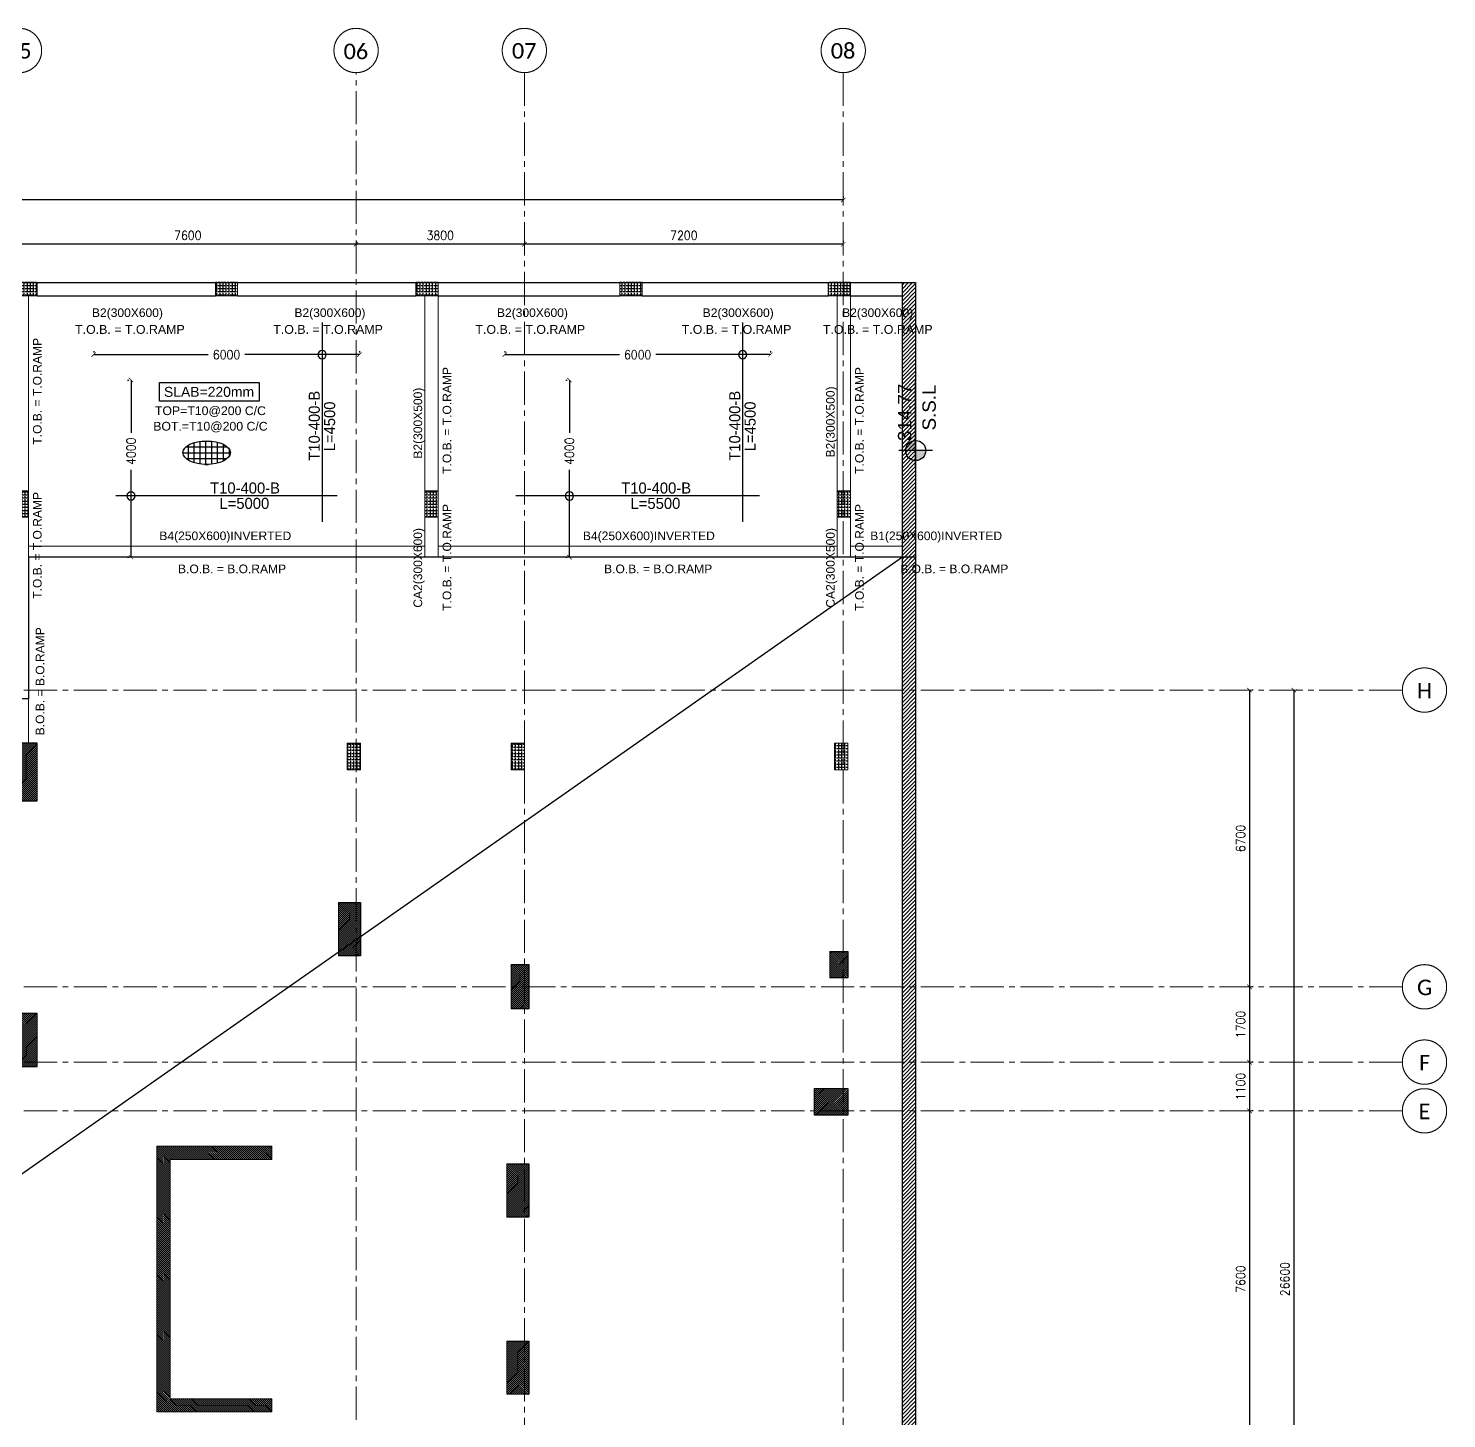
# Model space of a CAD drawing. Header units: millimetres. Extents: x -967280 to 3852, y 2833 to 1955156.
# Drawn here: x -313029 to -281004, y 597387 to 628777 of the extents above; entities that cross this region are included whole.
import ezdxf
from ezdxf.enums import TextEntityAlignment as Align

# ---------------------------------------------------------------- set-up
doc = ezdxf.new("R2010")
doc.units = ezdxf.units.MM
doc.header["$LTSCALE"] = 1000
doc.header["$PDMODE"] = 35
doc.header["$PDSIZE"] = 25
for name, pattern in [('$0$DASHED2', [0.375, 0.25, -0.125]), ('Columns_Structural070816$0$CENTER2', [1.125, 0.75, -0.125, 0.125, -0.125]), ('HRZN_Line-Ptrn-Sold', [9144001.0, 9144000.0, -1]), ('XREF-ST-FRAMING 1ST FLOOR$0$CENTER', [50.8, 31.75, -6.35, 6.35, -6.35]), ('XREF-ST-FRAMING 1ST FLOOR$0$HIDDEN2', [0.1875, 0.125, -0.0625])]:
    doc.linetypes.add(name, pattern=pattern)
for name, color, linetype in [('_N-DIM 3', 7, 'Continuous'), ('B05-FIRST FLOOR PLAN$0$STR_ROOF RFT$0$S-SYMB', 30, 'Continuous'), ('R.C. footing', 4, 'Continuous'), ('S - BATH Hach', 1, 'Continuous'), ('S - col hach', 1, 'Continuous'), ('S - dot', 1, 'Continuous'), ('S -Beams', 2, 'Continuous'), ('ST-LEVEL', 3, 'Continuous'), ('XREF-ST-FRAMING 1ST FLOOR$0$ST-BEAM', 4, 'XREF-ST-FRAMING 1ST FLOOR$0$HIDDEN2'), ('XREF-ST-FRAMING 1ST FLOOR$0$ST-BEAM MARK', 3, 'Continuous'), ('XREF-ST-FRAMING 1ST FLOOR$0$ST-SLAB TH. TXT', 3, 'Continuous')]:
    doc.layers.add(name, color=color, linetype=linetype)
for name, color, linetype, lineweight in [('A-AX-ATT-100', 7, 'HRZN_Line-Ptrn-Sold', 18), ('BEAMS', 3, 'HRZN_Line-Ptrn-Sold', 18), ('S - column', 6, 'Continuous', 60), ('S-TEXT-1', 3, 'Continuous', 20), ('S-TEXT-3', 8, 'Continuous', 13), ('ST-000-AXIS', 9, 'Columns_Structural070816$0$CENTER2', 9), ('ST-203-SLAB-TXT', 7, 'Continuous', 30), ('ST-RFT-BOT', 2, '$0$DASHED2', 30)]:
    doc.layers.add(name, color=color, linetype=linetype, lineweight=lineweight)
doc.styles.add('Arial_3', font='arial.ttf', dxfattribs={"height": 7999.15942})
doc.styles.add('B05-FIRST FLOOR PLAN$0$T25-100', font='STENCIL.shx', dxfattribs={"height": 250})
doc.styles.add('Calibri_2', font='calibri.ttf', dxfattribs={"height": 300})
doc.styles.add('ISO', font='isocp2.shx', dxfattribs={"width": 0.8})
doc.styles.add('STRECTURAL', font='arial.ttf')
doc.styles.add('TUNELNO', font='romans.shx', dxfattribs={"width": 0.9})
doc.styles.add('XREF-ST-FRAMING 1ST FLOOR$0$ROMANS-TITLE', font='ROMANS.shx', dxfattribs={"width": 0.8})
doc.styles.add('XREF-ST-FRAMING 1ST FLOOR$0$STRECTURAL', font='arial.ttf')
doc.dimstyles.new('Copy(2) of DSEC', dxfattribs={"dimtxt": 200, "dimasz": 100, "dimexe": 50, "dimexo": 80, "dimgap": 100, "dimtad": 1, "dimdec": 0, "dimrnd": 5, "dimzin": 0, "dimdsep": 46, "dimtxsty": 'TUNELNO', "dimblk": 'ARCHTICK', "dimcen": 0.09, "dimclrd": 1, "dimclre": 1, "dimclrt": 3, "dimadec": 0, "dimazin": 0, "dimtfac": 0.78125, "dimtdec": 0, "dimtix": 1, "dimtmove": 2, "dimatfit": 3, "dimldrblk": 'ARCHTICK', "dimfxl": 1, "dimtolj": 1, "dimtzin": 0, "dimarcsym": 0})
pattern_1 = [(90, (-416898.87, -510539.72), (-69.85, 4e-15), [50.8, -19.05]), (180, (-416898.87, -510539.72), (-9e-15, -69.85), [50.8, -19.05])]
pattern_2 = [(45, (193250.144, -596912.31), (-22.4506403, 22.4506403), [])]
pattern_3 = [(90, (613578.686, -423037.37), (-69.85, 4e-15), [50.8, -19.05]), (180, (613578.686, -423037.37), (-9e-15, -69.85), [50.8, -19.05])]
pattern_4 = [(90, (613528.686, -423037.37), (-69.85, 4e-15), [50.8, -19.05]), (180, (613528.686, -423037.37), (-9e-15, -69.85), [50.8, -19.05])]

# ---------------------------------------------------------------- blocks, each defined once
blk = doc.blocks.new('A$C46269fcd new')
at = {"layer": 'S - BATH Hach', "ltscale": 30, "transparency": 33554483}
h = blk.add_hatch(dxfattribs=at)
h.set_pattern_fill('ANSI31', color=1, scale=20)
h.set_pattern_definition([(45, (643184.17, -484711.8), (-44.9012806, 44.9012806), [])])
h.paths.add_polyline_path([(47835, 35800), (47835, -9200), (-6100, -9200), (-6100, 35800), (-5800, 35800), (-5800, -8900), (47535, -8900), (47535, 35800)])
at = {"layer": 'S - col hach', "true_color": 0xcd6928}
h = blk.add_hatch(dxfattribs=at)
h.set_pattern_fill('ANGLE', color=32, scale=10, angle=90)
h.set_pattern_definition(pattern_1)
h.paths.add_polyline_path([(27800, 31100), (27500, 31100), (27500, 30500), (27800, 30500)])
h = blk.add_hatch(dxfattribs=at)
h.set_pattern_fill('ANGLE', color=32, scale=10, angle=90)
h.set_pattern_definition(pattern_1)
h.paths.add_polyline_path([(37050, 31100), (36750, 31100), (36750, 30500), (37050, 30500)])
h = blk.add_hatch(dxfattribs=at)
h.set_pattern_fill('ANGLE', color=32, scale=10, angle=90)
h.set_pattern_definition(pattern_1)
h.paths.add_polyline_path([(46365, 31100), (46065, 31100), (46065, 30500), (46365, 30500)])
h = blk.add_hatch(dxfattribs=at)
h.set_pattern_fill('ANGLE', color=32, scale=10, angle=90)
h.set_pattern_definition([(90, (-416598.87, -510439.72), (-69.85, 4e-15), [50.8, -19.05]), (180, (-416598.87, -510439.72), (-9e-15, -69.85), [50.8, -19.05])])
h.paths.add_polyline_path([(35300, 25400), (35000, 25400), (35000, 24800), (35300, 24800)])
h = blk.add_hatch(dxfattribs=at)
h.set_pattern_fill('ANGLE', color=32, scale=10, angle=90)
h.set_pattern_definition([(90, (-416998.87, -510439.72), (-69.85, 4e-15), [50.8, -19.05]), (180, (-416998.87, -510439.72), (-9e-15, -69.85), [50.8, -19.05])])
h.paths.add_polyline_path([(39000, 25400), (38700, 25400), (38700, 24800), (39000, 24800)])
h = blk.add_hatch(dxfattribs=at)
h.set_pattern_fill('ANGLE', color=32, scale=10, angle=90)
h.set_pattern_definition([(90, (-416898.87, -510539.72), (-69.85, 4e-15), [50.8, -19.05]), (180, (-416898.87, -510539.72), (-9e-15, -69.85), [50.8, -19.05])])
h.paths.add_polyline_path([(46300, 25400), (46000, 25400), (46000, 24800), (46300, 24800)])
at = {"layer": 'R.C. footing'}
blk.add_line((47535, 35800), (47535, 35800), dxfattribs=at)
at = {"layer": 'R.C. footing', "color": 4, "ltscale": 30}
blk.add_lwpolyline([(47835, 35800), (47835, -9200), (-6100, -9200), (-6100, 35800), (-5800, 35800), (-5800, -8900), (47535, -8900), (47535, 35800)], close=True, dxfattribs=at)
at = {"layer": 'S - column', "lineweight": 15}
for points in [[(27800, 31100), (27500, 31100), (27500, 30500), (27800, 30500)], [(37050, 31100), (36750, 31100), (36750, 30500), (37050, 30500)], [(46365, 31100), (46065, 31100), (46065, 30500), (46365, 30500)], [(35300, 25400), (35000, 25400), (35000, 24800), (35300, 24800)], [(39000, 25400), (38700, 25400), (38700, 24800), (39000, 24800)], [(46300, 25400), (46000, 25400), (46000, 24800), (46300, 24800)]]:
    blk.add_lwpolyline(points, close=True, dxfattribs=at)
blk = doc.blocks.new('FROM FOUNDATION TO UPPER LOWER BASEMENT_COLUMNS(new2)')
at = {"layer": 'S - col hach'}
h = blk.add_hatch(dxfattribs=at)
h.set_pattern_fill('ANSI31', color=256, scale=10)
h.set_pattern_definition(pattern_2)
h.paths.add_polyline_path([(444899, 634540), (444899, 635840), (444399, 635840), (444399, 634540)])
h = blk.add_hatch(dxfattribs=at)
h.set_pattern_fill('ANSI31', color=256, scale=10)
h.set_pattern_definition([(45, (193250.144, -595212.31), (-22.4506403, 22.4506403), [])])
h.paths.add_polyline_path([(452199, 631040), (452199, 632240), (451699, 632240), (451699, 631040)])
h = blk.add_hatch(dxfattribs=at)
h.set_pattern_fill('ANSI31', color=256, scale=10)
h.set_pattern_definition(pattern_2)
h.paths.add_polyline_path([(463199, 630540), (463199, 631140), (462799, 631140), (462799, 630540), (462953, 630540)])
h = blk.add_hatch(dxfattribs=at)
h.set_pattern_fill('ANSI31', color=256, scale=10)
h.set_pattern_definition(pattern_2)
h.paths.add_polyline_path([(455999, 629840), (455999, 630840), (455599, 630840), (455599, 629840)])
h = blk.add_hatch(dxfattribs=at)
h.set_pattern_fill('ANSI31', color=256, scale=10)
h.set_pattern_definition(pattern_2)
h.paths.add_polyline_path([(444899, 628540), (444899, 629740), (444399, 629740), (444399, 628540)])
h = blk.add_hatch(dxfattribs=at)
h.set_pattern_fill('ANSI31', color=256, scale=10)
h.set_pattern_definition([(45, (193250.144, -599612.31), (-22.4506403, 22.4506403), [])])
h.paths.add_polyline_path([(462706, 627440), (463199, 627440), (463199, 628040), (462449, 628040), (462449, 627440)])
h = blk.add_hatch(dxfattribs=at)
h.set_pattern_fill('ANSI31', color=256, scale=10, angle=-90)
h.set_pattern_definition([(315, (-770003.16, 861038.448), (22.4506403, 22.4506403), [])])
h.paths.add_polyline_path([(450199, 621040), (447899, 621040), (447899, 626440), (450199, 626440), (450199, 626740), (447599, 626740), (447599, 620740), (450199, 620740)])
h = blk.add_hatch(dxfattribs=at)
h.set_pattern_fill('ANSI31', color=256, scale=10)
h.set_pattern_definition([(45, (193250.144, -601912.31), (-22.4506403, 22.4506403), [])])
h.paths.add_polyline_path([(455999, 625140), (455999, 626340), (455499, 626340), (455499, 625140)])
h = blk.add_hatch(dxfattribs=at)
h.set_pattern_fill('ANSI31', color=256, scale=10)
h.set_pattern_definition([(45, (-119733.897, -851549.915), (-22.4506403, 22.4506403), [])])
h.paths.add_polyline_path([(455999, 622340), (455499, 622340), (455499, 621140), (455999, 621140)])
at = {"layer": 'S - column', "lineweight": 15}
for points in [[(444399, 634540), (444899, 634540), (444899, 635840), (444399, 635840)], [(452199, 632240), (451699, 632240), (451699, 631040), (452199, 631040)], [(462799, 630540), (463199, 630540), (463199, 631140), (462799, 631140)], [(455599, 629840), (455999, 629840), (455999, 630840), (455599, 630840)], [(444399, 628540), (444899, 628540), (444899, 629740), (444399, 629740)], [(462449, 627440), (463199, 627440), (463199, 628040), (462449, 628040)], [(450199, 621040), (447899, 621040), (447899, 626440), (450199, 626440), (450199, 626740), (447599, 626740), (447599, 620740), (450199, 620740)], [(455499, 625140), (455999, 625140), (455999, 626340), (455499, 626340)], [(455499, 621140), (455999, 621140), (455999, 622340), (455499, 622340)]]:
    blk.add_lwpolyline(points, close=True, dxfattribs=at)
at = {"layer": 'ST-RFT-BOT', "color": 7, "linetype": 'Continuous', "ltscale": 30}
for points in [[(444899, 635840), (444399, 635840), (444399, 634540), (444899, 634540)], [(451699, 632240), (452199, 632240), (452199, 631040), (451699, 631040)], [(462799, 631140), (463199, 631140), (463199, 630540), (462799, 630540)], [(455599, 630840), (455999, 630840), (455999, 629840), (455599, 629840)], [(444899, 629740), (444399, 629740), (444399, 628540), (444899, 628540)], [(463199, 628040), (463199, 627440), (462449, 627440), (462449, 628040)], [(455499, 626340), (455999, 626340), (455999, 625140), (455499, 625140)], [(455499, 622340), (455999, 622340), (455999, 621140)]]:
    blk.add_lwpolyline(points, dxfattribs=at)
blk = doc.blocks.new('XREF-ST-FRAMING 1ST FLOOR$0$A-LVL_FFL-SSL')
at = {"layer": 'XREF-ST-FRAMING 1ST FLOOR$0$ST-SLAB TH. TXT', "ltscale": 800}
h = blk.add_hatch(color=256, dxfattribs=at)
h.paths.add_polyline_path([(0, 0), (150, 0, 0.414214), (0, 150)])
h.paths.add_polyline_path([(0, -150), (0, 0), (-150, 0, 0.414214)])
at = {"layer": 'XREF-ST-FRAMING 1ST FLOOR$0$ST-SLAB TH. TXT'}
for p, q in [((0, -250), (0, 250)), ((-250, 0), (250, 0))]:
    blk.add_line(p, q, dxfattribs=at)
at = {"layer": 'XREF-ST-FRAMING 1ST FLOOR$0$ST-SLAB TH. TXT', "ltscale": 800}
blk.add_line((0, 0), (1037, 0), dxfattribs=at)
at = {"layer": 'XREF-ST-FRAMING 1ST FLOOR$0$ST-SLAB TH. TXT'}
blk.add_circle((0, 0), 150, dxfattribs=at)
at = {"layer": 'XREF-ST-FRAMING 1ST FLOOR$0$ST-SLAB TH. TXT', "ltscale": 800, "style": 'XREF-ST-FRAMING 1ST FLOOR$0$ROMANS-TITLE', "width": 0.8}
for tag, p in [('FLOOR-LEVEL-FFL', (300, 100)), ('FLOOR-LEVEL-SSL', (300, -300))]:
    blk.add_attdef(tag, p, '', height=200, dxfattribs=at)
blk = doc.blocks.new('str col s')
at = {"layer": 'S - col hach', "true_color": 0xcd6928}
h = blk.add_hatch(dxfattribs=at)
h.set_pattern_fill('ANGLE', color=32, scale=10, angle=90)
h.set_pattern_definition(pattern_4)
h.paths.add_polyline_path([(5275, -300), (5275, 0), (4775, 0), (4775, -300)])
h = blk.add_hatch(dxfattribs=at)
h.set_pattern_fill('ANGLE', color=32, scale=10, angle=90)
h.set_pattern_definition(pattern_3)
h.paths.add_polyline_path([(9300, 0), (9300, -300), (9800, -300), (9800, 0)])
h = blk.add_hatch(dxfattribs=at)
h.set_pattern_fill('ANGLE', color=32, scale=10, angle=90)
h.set_pattern_definition(pattern_4)
h.paths.add_polyline_path([(13908, 0), (13908, -300), (14408, -300), (14408, 0)])
h = blk.add_hatch(dxfattribs=at)
h.set_pattern_fill('ANGLE', color=32, scale=10, angle=90)
h.set_pattern_definition(pattern_3)
h.paths.add_polyline_path([(19115, -300), (19115, 0), (18615, 0), (18615, -300)])
h = blk.add_hatch(dxfattribs=at)
h.set_pattern_fill('ANGLE', color=32, scale=10, angle=90)
h.set_pattern_definition(pattern_3)
h.paths.add_polyline_path([(750, 0), (250, 0), (250, -300), (750, -300)])
at = {"layer": 'S - column', "lineweight": 15}
for points in [[(5275, 0), (4775, 0), (4775, -300), (5275, -300)], [(9800, 0), (9300, 0), (9300, -300), (9800, -300)], [(14408, 0), (13908, 0), (13908, -300), (14408, -300)], [(19115, 0), (18615, 0), (18615, -300), (19115, -300)], [(750, 0), (250, 0), (250, -300), (750, -300)]]:
    blk.add_lwpolyline(points, close=True, dxfattribs=at)
blk = doc.blocks.new('_ArchTick')
at = {"color": 0, "linetype": 'ByBlock', "const_width": 0.15}
blk.add_lwpolyline([(-0.5, -0.5), (0.5, 0.5)], dxfattribs=at)
blk = doc.blocks.new('*D145')
at = {"layer": '_N-DIM 3', "color": 1, "lineweight": -2, "ltscale": 30, "transparency": 16777216}
for p, q in [((-302271, 621490), (-302271, 621460)), ((-302271, 621410), (-299684, 621410)), ((-296271, 621410), (-298858, 621410)), ((-296271, 621490), (-296271, 621460))]:
    blk.add_line(p, q, dxfattribs=at)
at = {"layer": 'Defpoints', "color": 0, "ltscale": 30, "transparency": 16777216}
for p in [(-302271, 621410), (-302271, 621410), (-296271, 621410)]:
    blk.add_point(p, dxfattribs=at)
at = {"layer": '_N-DIM 3', "color": 1, "lineweight": -2, "ltscale": 30, "transparency": 16777216, "xscale": 100, "yscale": 100, "zscale": 100, "rotation": 180}
blk.add_blockref('_ArchTick', (-302271, 621410), dxfattribs=at)
at = {"layer": '_N-DIM 3', "color": 1, "lineweight": -2, "ltscale": 30, "transparency": 16777216, "xscale": 100, "yscale": 100, "zscale": 100}
blk.add_blockref('_ArchTick', (-296271, 621410), dxfattribs=at)
at = {"layer": '_N-DIM 3', "color": 3, "ltscale": 30, "transparency": 16777216, "insert": (-299271, 621410), "char_height": 200, "attachment_point": 5, "style": 'TUNELNO'}
blk.add_mtext('\\A1;6000', dxfattribs=at)
blk = doc.blocks.new('*D146')
at = {"layer": '_N-DIM 3', "color": 1, "lineweight": -2, "ltscale": 30, "transparency": 16777216}
for p, q in [((-311554, 621490), (-311554, 621460)), ((-311554, 621410), (-308967, 621410)), ((-305554, 621410), (-308141, 621410)), ((-305554, 621490), (-305554, 621460))]:
    blk.add_line(p, q, dxfattribs=at)
at = {"layer": 'Defpoints', "color": 0, "ltscale": 30, "transparency": 16777216}
for p in [(-311554, 621410), (-311554, 621410), (-305554, 621410)]:
    blk.add_point(p, dxfattribs=at)
at = {"layer": '_N-DIM 3', "color": 1, "lineweight": -2, "ltscale": 30, "transparency": 16777216, "xscale": 100, "yscale": 100, "zscale": 100, "rotation": 180}
blk.add_blockref('_ArchTick', (-311554, 621410), dxfattribs=at)
at = {"layer": '_N-DIM 3', "color": 1, "lineweight": -2, "ltscale": 30, "transparency": 16777216, "xscale": 100, "yscale": 100, "zscale": 100}
blk.add_blockref('_ArchTick', (-305554, 621410), dxfattribs=at)
at = {"layer": '_N-DIM 3', "color": 3, "ltscale": 30, "transparency": 16777216, "insert": (-308554, 621410), "char_height": 200, "attachment_point": 5, "style": 'TUNELNO'}
blk.add_mtext('\\A1;6000', dxfattribs=at)
blk = doc.blocks.new('*D155')
at = {"layer": '_N-DIM 3', "color": 1, "lineweight": -2, "ltscale": 30, "transparency": 16777216}
for p, q in [((-300892, 620837), (-300862, 620837)), ((-300812, 620837), (-300812, 619647)), ((-300812, 616837), (-300812, 618813)), ((-300892, 616837), (-300862, 616837))]:
    blk.add_line(p, q, dxfattribs=at)
at = {"layer": 'Defpoints', "color": 0, "ltscale": 30, "transparency": 16777216}
for p in [(-300812, 620837), (-300812, 620837), (-300812, 616837)]:
    blk.add_point(p, dxfattribs=at)
at = {"layer": '_N-DIM 3', "color": 1, "lineweight": -2, "ltscale": 30, "transparency": 16777216, "xscale": 100, "yscale": 100, "zscale": 100}
for p, rotation in [((-300812, 620837), 90), ((-300812, 616837), 270)]:
    blk.add_blockref('_ArchTick', p, dxfattribs=dict(at, rotation=rotation))
at = {"layer": '_N-DIM 3', "color": 3, "ltscale": 30, "transparency": 16777216, "insert": (-300812, 619230), "char_height": 200, "attachment_point": 5, "rotation": 90, "style": 'TUNELNO'}
blk.add_mtext('\\A1;4000', dxfattribs=at)
blk = doc.blocks.new('*D156')
at = {"layer": '_N-DIM 3', "color": 1, "lineweight": -2, "ltscale": 30, "transparency": 16777216}
for p, q in [((-310791, 620837), (-310761, 620837)), ((-310711, 620837), (-310711, 619647)), ((-310711, 616837), (-310711, 618813)), ((-310791, 616837), (-310761, 616837))]:
    blk.add_line(p, q, dxfattribs=at)
at = {"layer": 'Defpoints', "color": 0, "ltscale": 30, "transparency": 16777216}
for p in [(-310711, 620837), (-310711, 620837), (-310711, 616837)]:
    blk.add_point(p, dxfattribs=at)
at = {"layer": '_N-DIM 3', "color": 1, "lineweight": -2, "ltscale": 30, "transparency": 16777216, "xscale": 100, "yscale": 100, "zscale": 100}
for p, rotation in [((-310711, 620837), 90), ((-310711, 616837), 270)]:
    blk.add_blockref('_ArchTick', p, dxfattribs=dict(at, rotation=rotation))
at = {"layer": '_N-DIM 3', "color": 3, "ltscale": 30, "transparency": 16777216, "insert": (-310711, 619230), "char_height": 200, "attachment_point": 5, "rotation": 90, "style": 'TUNELNO'}
blk.add_mtext('\\A1;4000', dxfattribs=at)
blk = doc.blocks.new('00_block1010')
at = {"layer": 'S-TEXT-1', "style": 'ISO', "width": 0.8}
for tag, p in [('LINE_2', (40.7, 44.3)), ('LINE_1', (40.7, 75.2))]:
    blk.add_attdef(tag, text='', height=22.5, dxfattribs=at).set_placement(p, align=Align.CENTER)
at = {"layer": 'S-TEXT-3', "style": 'ISO', "width": 0.8}
blk.add_attdef('LINE_3', text='', height=18, dxfattribs=at).set_placement((40.7, 13.4), align=Align.CENTER)
blk = doc.blocks.new('Grid - HRZN_G-Datm-Grid-Head-1554275-FIRST FLOOR FFL_1_')
at = {"layer": 'A-AX-ATT-100'}
blk.add_circle((0, 0), 5, dxfattribs=at)
blk = doc.blocks.new('*D1489')
at = {"layer": '_N-DIM 3', "color": 1, "linetype": 'Continuous', "lineweight": -2, "ltscale": 30, "transparency": 16777216}
for p, q in [((555899, 747185), (555899, 747155)), ((563099, 747185), (563099, 747155)), ((563099, 747105), (555899, 747105))]:
    blk.add_line(p, q, dxfattribs=at)
at = {"layer": 'Defpoints', "color": 0, "linetype": 'Continuous', "ltscale": 30, "transparency": 16777216}
for p in [(555899, 747105), (555899, 747105), (563099, 747105)]:
    blk.add_point(p, dxfattribs=at)
at = {"layer": '_N-DIM 3', "color": 1, "linetype": 'Continuous', "lineweight": -2, "ltscale": 30, "transparency": 16777216, "xscale": 100, "yscale": 100, "zscale": 100, "rotation": 180}
blk.add_blockref('_ArchTick', (555899, 747105), dxfattribs=at)
at = {"layer": '_N-DIM 3', "color": 1, "linetype": 'Continuous', "lineweight": -2, "ltscale": 30, "transparency": 16777216, "xscale": 100, "yscale": 100, "zscale": 100}
blk.add_blockref('_ArchTick', (563099, 747105), dxfattribs=at)
at = {"layer": '_N-DIM 3', "color": 3, "linetype": 'Continuous', "ltscale": 30, "transparency": 16777216, "insert": (559499, 747305), "char_height": 200, "attachment_point": 5, "style": 'TUNELNO'}
blk.add_mtext('\\A1;7200', dxfattribs=at)
blk = doc.blocks.new('*D1490')
at = {"layer": '_N-DIM 3', "color": 1, "linetype": 'Continuous', "lineweight": -2, "ltscale": 30, "transparency": 16777216}
for p, q in [((552099, 747185), (552099, 747155)), ((555899, 747185), (555899, 747155)), ((555899, 747105), (552099, 747105))]:
    blk.add_line(p, q, dxfattribs=at)
at = {"layer": 'Defpoints', "color": 0, "linetype": 'Continuous', "ltscale": 30, "transparency": 16777216}
for p in [(552099, 747105), (552099, 747105), (555899, 747105)]:
    blk.add_point(p, dxfattribs=at)
at = {"layer": '_N-DIM 3', "color": 1, "linetype": 'Continuous', "lineweight": -2, "ltscale": 30, "transparency": 16777216, "xscale": 100, "yscale": 100, "zscale": 100, "rotation": 180}
blk.add_blockref('_ArchTick', (552099, 747105), dxfattribs=at)
at = {"layer": '_N-DIM 3', "color": 1, "linetype": 'Continuous', "lineweight": -2, "ltscale": 30, "transparency": 16777216, "xscale": 100, "yscale": 100, "zscale": 100}
blk.add_blockref('_ArchTick', (555899, 747105), dxfattribs=at)
at = {"layer": '_N-DIM 3', "color": 3, "linetype": 'Continuous', "ltscale": 30, "transparency": 16777216, "insert": (553999, 747305), "char_height": 200, "attachment_point": 5, "style": 'TUNELNO'}
blk.add_mtext('\\A1;3800', dxfattribs=at)
blk = doc.blocks.new('*D1491')
at = {"layer": '_N-DIM 3', "color": 1, "linetype": 'Continuous', "lineweight": -2, "ltscale": 30, "transparency": 16777216}
for p, q in [((544499, 747185), (544499, 747155)), ((552099, 747185), (552099, 747155)), ((552099, 747105), (544499, 747105))]:
    blk.add_line(p, q, dxfattribs=at)
at = {"layer": 'Defpoints', "color": 0, "linetype": 'Continuous', "ltscale": 30, "transparency": 16777216}
for p in [(544499, 747105), (544499, 747105), (552099, 747105)]:
    blk.add_point(p, dxfattribs=at)
at = {"layer": '_N-DIM 3', "color": 1, "linetype": 'Continuous', "lineweight": -2, "ltscale": 30, "transparency": 16777216, "xscale": 100, "yscale": 100, "zscale": 100, "rotation": 180}
blk.add_blockref('_ArchTick', (544499, 747105), dxfattribs=at)
at = {"layer": '_N-DIM 3', "color": 1, "linetype": 'Continuous', "lineweight": -2, "ltscale": 30, "transparency": 16777216, "xscale": 100, "yscale": 100, "zscale": 100}
blk.add_blockref('_ArchTick', (552099, 747105), dxfattribs=at)
at = {"layer": '_N-DIM 3', "color": 3, "linetype": 'Continuous', "ltscale": 30, "transparency": 16777216, "insert": (548299, 747305), "char_height": 200, "attachment_point": 5, "style": 'TUNELNO'}
blk.add_mtext('\\A1;7600', dxfattribs=at)
blk = doc.blocks.new('*D1496')
at = {"layer": '_N-DIM 3', "color": 1, "linetype": 'Continuous', "lineweight": -2, "ltscale": 30, "transparency": 16777216}
for p, q in [((516899, 748185), (516899, 748155)), ((563099, 748105), (516899, 748105)), ((563099, 748185), (563099, 748155))]:
    blk.add_line(p, q, dxfattribs=at)
at = {"layer": 'Defpoints', "color": 0, "linetype": 'Continuous', "ltscale": 30, "transparency": 16777216}
for p in [(516899, 748105), (516899, 748105), (563099, 748105)]:
    blk.add_point(p, dxfattribs=at)
at = {"layer": '_N-DIM 3', "color": 1, "linetype": 'Continuous', "lineweight": -2, "ltscale": 30, "transparency": 16777216, "xscale": 100, "yscale": 100, "zscale": 100, "rotation": 180}
blk.add_blockref('_ArchTick', (516899, 748105), dxfattribs=at)
at = {"layer": '_N-DIM 3', "color": 1, "linetype": 'Continuous', "lineweight": -2, "ltscale": 30, "transparency": 16777216, "xscale": 100, "yscale": 100, "zscale": 100}
blk.add_blockref('_ArchTick', (563099, 748105), dxfattribs=at)
at = {"layer": '_N-DIM 3', "color": 3, "linetype": 'Continuous', "ltscale": 30, "transparency": 16777216, "insert": (539999, 748305), "char_height": 200, "attachment_point": 5, "style": 'TUNELNO'}
blk.add_mtext('\\A1;46200', dxfattribs=at)
blk = doc.blocks.new('*D1497')
at = {"layer": '_N-DIM 3', "color": 1, "linetype": 'Continuous', "lineweight": -2, "ltscale": 30, "transparency": 16777216}
for p, q in [((572272, 737040), (572272, 730340)), ((572352, 737040), (572322, 737040)), ((572352, 730340), (572322, 730340))]:
    blk.add_line(p, q, dxfattribs=at)
at = {"layer": 'Defpoints', "color": 0, "linetype": 'Continuous', "ltscale": 30, "transparency": 16777216}
for p in [(572272, 737040), (572272, 730340), (572272, 730340)]:
    blk.add_point(p, dxfattribs=at)
at = {"layer": '_N-DIM 3', "color": 1, "linetype": 'Continuous', "lineweight": -2, "ltscale": 30, "transparency": 16777216, "xscale": 100, "yscale": 100, "zscale": 100}
for p, rotation in [((572272, 737040), 90), ((572272, 730340), 270)]:
    blk.add_blockref('_ArchTick', p, dxfattribs=dict(at, rotation=rotation))
at = {"layer": '_N-DIM 3', "color": 3, "linetype": 'Continuous', "ltscale": 30, "transparency": 16777216, "insert": (572072, 733690), "char_height": 200, "attachment_point": 5, "rotation": 90, "style": 'TUNELNO'}
blk.add_mtext('\\A1;6700', dxfattribs=at)
blk = doc.blocks.new('*D1498')
at = {"layer": '_N-DIM 3', "color": 1, "linetype": 'Continuous', "lineweight": -2, "ltscale": 30, "transparency": 16777216}
for p, q in [((572272, 730340), (572272, 728640)), ((572352, 730340), (572322, 730340)), ((572352, 728640), (572322, 728640))]:
    blk.add_line(p, q, dxfattribs=at)
at = {"layer": 'Defpoints', "color": 0, "linetype": 'Continuous', "ltscale": 30, "transparency": 16777216}
for p in [(572272, 730340), (572272, 728640), (572272, 728640)]:
    blk.add_point(p, dxfattribs=at)
at = {"layer": '_N-DIM 3', "color": 1, "linetype": 'Continuous', "lineweight": -2, "ltscale": 30, "transparency": 16777216, "xscale": 100, "yscale": 100, "zscale": 100}
for p, rotation in [((572272, 730340), 90), ((572272, 728640), 270)]:
    blk.add_blockref('_ArchTick', p, dxfattribs=dict(at, rotation=rotation))
at = {"layer": '_N-DIM 3', "color": 3, "linetype": 'Continuous', "ltscale": 30, "transparency": 16777216, "insert": (572072, 729490), "char_height": 200, "attachment_point": 5, "rotation": 90, "style": 'TUNELNO'}
blk.add_mtext('\\A1;1700', dxfattribs=at)
blk = doc.blocks.new('*D1499')
at = {"layer": '_N-DIM 3', "color": 1, "linetype": 'Continuous', "lineweight": -2, "ltscale": 30, "transparency": 16777216}
for p, q in [((572272, 728640), (572272, 727540)), ((572352, 728640), (572322, 728640)), ((572352, 727540), (572322, 727540))]:
    blk.add_line(p, q, dxfattribs=at)
at = {"layer": 'Defpoints', "color": 0, "linetype": 'Continuous', "ltscale": 30, "transparency": 16777216}
for p in [(572272, 728640), (572272, 727540), (572272, 727540)]:
    blk.add_point(p, dxfattribs=at)
at = {"layer": '_N-DIM 3', "color": 1, "linetype": 'Continuous', "lineweight": -2, "ltscale": 30, "transparency": 16777216, "xscale": 100, "yscale": 100, "zscale": 100}
for p, rotation in [((572272, 728640), 90), ((572272, 727540), 270)]:
    blk.add_blockref('_ArchTick', p, dxfattribs=dict(at, rotation=rotation))
at = {"layer": '_N-DIM 3', "color": 3, "linetype": 'Continuous', "ltscale": 30, "transparency": 16777216, "insert": (572072, 728090), "char_height": 200, "attachment_point": 5, "rotation": 90, "style": 'TUNELNO'}
blk.add_mtext('\\A1;1100', dxfattribs=at)
blk = doc.blocks.new('*D1500')
at = {"layer": '_N-DIM 3', "color": 1, "linetype": 'Continuous', "lineweight": -2, "ltscale": 30, "transparency": 16777216}
for p, q in [((572272, 727540), (572272, 719940)), ((572352, 727540), (572322, 727540)), ((572352, 719940), (572322, 719940))]:
    blk.add_line(p, q, dxfattribs=at)
at = {"layer": 'Defpoints', "color": 0, "linetype": 'Continuous', "ltscale": 30, "transparency": 16777216}
for p in [(572272, 727540), (572272, 719940), (572272, 719940)]:
    blk.add_point(p, dxfattribs=at)
at = {"layer": '_N-DIM 3', "color": 1, "linetype": 'Continuous', "lineweight": -2, "ltscale": 30, "transparency": 16777216, "xscale": 100, "yscale": 100, "zscale": 100}
for p, rotation in [((572272, 727540), 90), ((572272, 719940), 270)]:
    blk.add_blockref('_ArchTick', p, dxfattribs=dict(at, rotation=rotation))
at = {"layer": '_N-DIM 3', "color": 3, "linetype": 'Continuous', "ltscale": 30, "transparency": 16777216, "insert": (572072, 723740), "char_height": 200, "attachment_point": 5, "rotation": 90, "style": 'TUNELNO'}
blk.add_mtext('\\A1;7600', dxfattribs=at)
blk = doc.blocks.new('*D1504')
at = {"layer": '_N-DIM 3', "color": 1, "linetype": 'Continuous', "lineweight": -2, "ltscale": 30, "transparency": 16777216}
for p, q in [((573272, 737040), (573272, 710440)), ((573352, 737040), (573322, 737040)), ((573352, 710440), (573322, 710440))]:
    blk.add_line(p, q, dxfattribs=at)
at = {"layer": 'Defpoints', "color": 0, "linetype": 'Continuous', "ltscale": 30, "transparency": 16777216}
for p in [(573272, 737040), (573272, 710440), (573272, 710440)]:
    blk.add_point(p, dxfattribs=at)
at = {"layer": '_N-DIM 3', "color": 1, "linetype": 'Continuous', "lineweight": -2, "ltscale": 30, "transparency": 16777216, "xscale": 100, "yscale": 100, "zscale": 100}
for p, rotation in [((573272, 737040), 90), ((573272, 710440), 270)]:
    blk.add_blockref('_ArchTick', p, dxfattribs=dict(at, rotation=rotation))
at = {"layer": '_N-DIM 3', "color": 3, "linetype": 'Continuous', "ltscale": 30, "transparency": 16777216, "insert": (573072, 723740), "char_height": 200, "attachment_point": 5, "rotation": 90, "style": 'TUNELNO'}
blk.add_mtext('\\A1;26600', dxfattribs=at)
blk = doc.blocks.new('AXES-00')
at = {"layer": 'ST-000-AXIS'}
for p, q in [((552098.9, 695813.8), (552098.9, 750979.6)), ((555898.9, 750979.6), (555898.9, 695813.8)), ((563098.9, 750979.6), (563098.9, 695813.8)), ((575723.2, 737039.7), (505674.3, 737039.7)), ((575723.2, 730339.7), (505674.3, 730339.7)), ((575723.2, 728639.7), (505674.3, 728639.7)), ((575723.2, 727539.7), (505674.3, 727539.7))]:
    blk.add_line(p, q, dxfattribs=at)
at = {"layer": 'A-AX-ATT-100'}
for p, xscale, yscale, zscale, rotation in [((544498.9, 751479.6), 99.99999999999993, 99.99999999999993, 99.99999999999993, 180), ((555898.9, 751479.6), 99.99999999999993, 99.99999999999993, 99.99999999999993, 180), ((563098.9, 751479.6), 99.99999999999993, 99.99999999999993, 99.99999999999993, 180), ((576223.2, 737039.7), 100.0000000000001, 100.0000000000001, 100.0000000000001, 90), ((576223.2, 730339.7), 100.0000000000001, 100.0000000000001, 100.0000000000001, 90), ((576223.2, 728639.7), 100.0000000000001, 100.0000000000001, 100.0000000000001, 90), ((576223.2, 727539.7), 100.0000000000001, 100.0000000000001, 100.0000000000001, 90)]:
    blk.add_blockref('Grid - HRZN_G-Datm-Grid-Head-1554275-FIRST FLOOR FFL_1_', p, dxfattribs=dict(at, xscale=xscale, yscale=yscale, zscale=zscale, rotation=rotation))
at = {"layer": 'A-AX-ATT-100', "xscale": 99.99999999999993, "yscale": 99.99999999999993, "zscale": 99.99999999999993}
blk.add_blockref('Grid - HRZN_G-Datm-Grid-Head-1554275-FIRST FLOOR FFL_1_', (552098.9, 751479.6), dxfattribs=at)
at = {"layer": 'A-AX-ATT-100', "linetype": 'Continuous', "lineweight": 13, "char_height": 350, "attachment_point": 1, "style": 'Calibri_2'}
for s, insert, width in [('05', (544218, 751647.5), 673.417), ('06', (551817.7, 751634.5), 673.417), ('07', (555618, 751647.5), 673.417), ('08', (562818, 751647.5), 673.417), ('H', (576054.2, 737201), 416.877), ('G', (576054.2, 730501), 416.877), ('F', (576100.7, 728801), 304.641), ('E', (576090.7, 727701), 328.692)]:
    blk.add_mtext(s, dxfattribs=dict(at, insert=insert, width=width))
at = {"layer": '_N-DIM 3', "color": 3, "linetype": 'Continuous', "ltscale": 30}
for base, p1, p2, picture, middle in [((516898.9, 748104.7), (563098.9, 748104.7), (516898.9, 748104.7), '*D1496', (539998.9, 748304.7)), ((544498.9, 747104.7), (552098.9, 747104.7), (544498.9, 747104.7), '*D1491', (548298.9, 747304.7)), ((552098.9, 747104.7), (555898.9, 747104.7), (552098.9, 747104.7), '*D1490', (553998.9, 747304.7)), ((555898.9, 747104.7), (563098.9, 747104.7), (555898.9, 747104.7), '*D1489', (559498.9, 747304.7))]:
    dim = blk.add_linear_dim(base=base, p1=p1, p2=p2, dimstyle='Copy(2) of DSEC', dxfattribs=at)
    dim.commit()
    dim.dimension.update_dxf_attribs({"geometry": picture, "text_midpoint": middle})
for base, p1, p2, picture, middle in [((572272.5, 730339.7), (572272.5, 737039.7), (572272.5, 730339.7), '*D1497', (572072.5, 733689.7)), ((573272.5, 710439.7), (573272.5, 737039.7), (573272.5, 710439.7), '*D1504', (573072.5, 723739.7)), ((572272.5, 728639.7), (572272.5, 730339.7), (572272.5, 728639.7), '*D1498', (572072.5, 729489.7)), ((572272.5, 727539.7), (572272.5, 728639.7), (572272.5, 727539.7), '*D1499', (572072.5, 728089.7)), ((572272.5, 719939.7), (572272.5, 727539.7), (572272.5, 719939.7), '*D1500', (572072.5, 723739.7))]:
    dim = blk.add_linear_dim(base=base, p1=p1, p2=p2, angle=90, dimstyle='Copy(2) of DSEC', dxfattribs=at)
    dim.commit()
    dim.dimension.update_dxf_attribs({"geometry": picture, "text_midpoint": middle})

msp = doc.modelspace()

# ---------------------------------------------------------------- hatches: boundary and pattern name
at = {"layer": 'ST-LEVEL'}
h = msp.add_hatch(dxfattribs=at)
h.set_pattern_fill('NET', color=6, scale=1057.870248)
h.set_pattern_definition([(0, (-335862.54, 656353.61), (0, 132.23378), []), (90, (-335862.54, 656353.61), (-132.23378, 8e-15), [])])
edge = h.paths.add_edge_path()
edge.add_ellipse((-309003.5, 619198.2), major_axis=(535.4, 0), ratio=0.4996806, start_angle=0, end_angle=360)

# ---------------------------------------------------------------- linework, layer by layer
at = {"layer": 'B05-FIRST FLOOR PLAN$0$STR_ROOF RFT$0$S-SYMB', "extrusion": (0, 0, -1)}
for centre in [(306395.9, 621410), (296901.3, 621410), (310711.4, 618220.9), (300811.5, 618220.9)]:
    msp.add_circle(centre, 92.8, dxfattribs=at)
at = {"layer": 'BEAMS'}
for p, q in [((-313028.7, 622737.4), (-313028.7, 618337.4)), ((-304078.7, 622737.4), (-303778.7, 622737.4)), ((-304078.7, 618337.4), (-304078.7, 622737.4)), ((-303778.7, 622737.4), (-303778.7, 618337.4)), ((-294763.4, 622737.4), (-294463.4, 622737.4)), ((-294763.4, 618337.4), (-294763.4, 622737.4)), ((-294463.4, 622737.4), (-294463.4, 618337.4)), ((-313028.7, 617737.4), (-313028.7, 612637.4)), ((-304078.7, 616837.4), (-304078.7, 617737.4)), ((-303778.7, 617737.4), (-303778.7, 616837.4)), ((-294763.4, 616837.4), (-294763.4, 617737.4)), ((-294463.4, 617737.4), (-294463.4, 616837.4)), ((-313028.7, 617087.4), (-304078.7, 617087.4)), ((-313028.7, 616837.4), (-304078.7, 616837.4)), ((-303778.7, 617087.4), (-294763.4, 617087.4)), ((-294763.4, 616837.4), (-303778.7, 616837.4)), ((-294463.4, 617087.4), (-293293.7, 617087.4)), ((-293293.7, 616837.4), (-294463.4, 616837.4))]:
    msp.add_line(p, q, dxfattribs=at)
at = {"layer": 'S - dot'}
msp.add_line((-293293.7, 616837.4), (-339828.7, 584237.4), dxfattribs=at)
at = {"layer": 'S -Beams', "ltscale": 30}
for p, q in [((-312828.7, 623037.4), (-308803.7, 623037.4)), ((-308303.7, 623037.4), (-304278.7, 623037.4)), ((-303778.7, 623037.4), (-299671, 623037.4)), ((-299171, 623037.4), (-294963.4, 623037.4)), ((-294463.4, 623037.4), (-293293.7, 623037.4)), ((-312828.7, 622737.4), (-308803.7, 622737.4)), ((-308303.7, 622737.4), (-304278.7, 622737.4)), ((-303778.7, 622737.4), (-299671, 622737.4)), ((-299171, 622737.4), (-294963.4, 622737.4)), ((-294463.4, 622737.4), (-293293.7, 622737.4))]:
    msp.add_line(p, q, dxfattribs=at)
at = {"layer": 'S -Beams', "color": 6, "ltscale": 30}
msp.add_lwpolyline([(-346928.7, 623037.4), (-292993.7, 623037.4), (-292993.7, 616837.4), (-313028.7, 616837.4), (-313028.7, 613637.4), (-317228.7, 613637.4), (-317228.7, 614837.4), (-323078.7, 614837.4), (-323078.7, 612537.4), (-330728.7, 612537.4), (-330728.7, 616037.4), (-335928.7, 616037.4), (-335928.7, 614237.4), (-339928.7, 614237.4), (-339928.7, 608037.4), (-340628.7, 608037.4), (-340628.7, 593037.4), (-339928.7, 593037.4), (-339928.7, 586837.4), (-339828.7, 586837.4), (-339828.7, 584237.4), (-292993.7, 584237.4), (-292993.7, 578037.4), (-346928.7, 578037.4)], close=True, dxfattribs=at)
at = {"layer": 'ST-203-SLAB-TXT'}
msp.add_lwpolyline([(-310067.5, 620779), (-307813.8, 620779), (-307813.8, 620359.9), (-310067.5, 620359.9)], close=True, dxfattribs=at)
at = {"layer": 'ST-LEVEL'}
msp.add_ellipse((-309003.5, 619198.2), major_axis=(535.4, 0), ratio=0.4996806, dxfattribs=at)
at = {"layer": 'ST-RFT-BOT', "ltscale": 30}
for p, q in [((-306395.9, 622137.4), (-306395.9, 617637.4)), ((-296901.3, 622137.4), (-296901.3, 617637.4)), ((-306053.7, 618220.9), (-311053.7, 618220.9)), ((-296521, 618220.9), (-302021, 618220.9))]:
    msp.add_line(p, q, dxfattribs=at)

# ---------------------------------------------------------------- block references
at = {"layer": 'S - column', "color": 7, "true_color": 0xffffff}
msp.add_blockref('A$C46269fcd new', (-340828.7, 587237.4), dxfattribs=at)
at = {"layer": 'S - column'}
msp.add_blockref('FROM FOUNDATION TO UPPER LOWER BASEMENT_COLUMNS(new2)', (-757727.6, -23202.4), dxfattribs=at)
at = {"layer": 'S -Beams'}
msp.add_blockref('AXES-00', (-857727.6, -123202.4), dxfattribs=at)
at = {"layer": 'ST-203-SLAB-TXT', "linetype": 'XREF-ST-FRAMING 1ST FLOOR$0$CENTER', "ltscale": 0.25}
ref = msp.add_blockref('XREF-ST-FRAMING 1ST FLOOR$0$A-LVL_FFL-SSL', (-292993.7, 619244.9), dxfattribs=dict(at, xscale=1.514618581711641, yscale=1.514618581711641, zscale=1.514618581711641, rotation=90))
ref.add_attrib('FLOOR-LEVEL-FFL', '314.77', (-293091.9, 619461.2), dxfattribs={"layer": 'XREF-ST-FRAMING 1ST FLOOR$0$ST-BEAM MARK', "color": 7, "ltscale": 800, "height": 302.92, "rotation": 90, "style": 'XREF-ST-FRAMING 1ST FLOOR$0$STRECTURAL'})
ref.add_attrib('FLOOR-LEVEL-SSL', 'S.S.L', (-292539.3, 619699.3), dxfattribs={"layer": 'XREF-ST-FRAMING 1ST FLOOR$0$ST-BEAM', "color": 7, "ltscale": 800, "height": 302.92, "rotation": 90, "style": 'XREF-ST-FRAMING 1ST FLOOR$0$STRECTURAL'})
at = {"layer": 'ST-LEVEL'}
ref = msp.add_blockref('00_block1010', (-309147.1, 619491.4), dxfattribs=dict(at, xscale=5.652994139727763, yscale=5.652994139727763, zscale=5.652994139727763))
ref.add_attrib('LINE_1', 'TOP=T10@200 C/C', dxfattribs={"layer": 'S-TEXT-1', "height": 198.351, "style": 'STRECTURAL'}).set_placement((-308917.3, 619985.7), align=Align.BOTTOM_CENTER)
ref.add_attrib('LINE_2', 'BOT.=T10@200 C/C', dxfattribs={"layer": 'S-TEXT-1', "height": 198.351, "style": 'STRECTURAL'}).set_placement((-308917.3, 619694.5), align=Align.CENTER)
at = {"layer": 'ST-RFT-BOT', "color": 1, "linetype": 'Continuous'}
msp.add_blockref('str col s', (-313578.7, 623037.4), dxfattribs=at)

# ---------------------------------------------------------------- texts
at = {"layer": 'BEAMS', "color": 7, "style": 'Arial_3'}
for p in [(-310791.2, 622357.6), (-306219.4, 622357.6), (-301646.6, 622357.6), (-297000.4, 622357.6), (-293852.3, 622357.6)]:
    msp.add_text('B2(300X600)', height=194.734, dxfattribs=at).set_placement(p, align=Align.MIDDLE_CENTER)
at = {"layer": 'BEAMS', "style": 'Arial_3'}
for s, p in [('T.O.B. = T.O.RAMP', (-312671.9, 620583.8)), ('T.O.B. = T.O.RAMP', (-303421.9, 619925)), ('T.O.B. = T.O.RAMP', (-294106.6, 619925)), ('B2(300X500)', (-304078.7, 619863.9)), ('B2(300X500)', (-294763.4, 619890.8)), ('T.O.B. = T.O.RAMP', (-312671.9, 617104.3)), ('T.O.B. = T.O.RAMP', (-303421.9, 616832.7)), ('T.O.B. = T.O.RAMP', (-294106.6, 616832.7)), ('CA2(300X600)', (-304078.7, 616596.9)), ('CA2(300X500)', (-294763.4, 616596.9)), ('B.O.B. = B.O.RAMP', (-312609.8, 614036))]:
    msp.add_text(s, height=194.734, rotation=90, dxfattribs=at).set_placement(p, align=Align.BOTTOM_CENTER)
for s, p in [('B4(250X600)INVERTED', (-308581.6, 617163.8)), ('B4(250X600)INVERTED', (-299017.8, 617163.8)), ('B1(250X600)INVERTED', (-292530.7, 617163.8)), ('B.O.B. = B.O.RAMP', (-308428.7, 616417.8)), ('B.O.B. = B.O.RAMP', (-298807.9, 616417.8)), ('B.O.B. = B.O.RAMP', (-292122, 616417.8))]:
    msp.add_text(s, height=194.734, dxfattribs=at).set_placement(p, align=Align.BOTTOM_CENTER)
at = {"layer": 'ST-203-SLAB-TXT', "style": 'B05-FIRST FLOOR PLAN$0$T25-100'}
for s, p in [('T10-400-B', (-306448.7, 619015.1)), ('L=4500', (-306102.3, 619226.5)), ('T10-400-B', (-296954, 619015.1)), ('L=4500', (-296607.7, 619226.5))]:
    msp.add_text(s, height=250, rotation=90, dxfattribs=at).set_placement(p)
for s, p in [('T10-400-B', (-308926, 618273.7)), ('T10-400-B', (-299643.3, 618273.7)), ('L=5000', (-308714.6, 617927.3)), ('L=5500', (-299431.9, 617927.3))]:
    msp.add_text(s, height=250, dxfattribs=at).set_placement(p)
at = {"layer": 'ST-203-SLAB-TXT', "insert": (-308949.2, 620568.8), "char_height": 224.99, "attachment_point": 5, "style": 'XREF-ST-FRAMING 1ST FLOOR$0$STRECTURAL'}
msp.add_mtext('SLAB=220mm', dxfattribs=at)
at = {"layer": 'ST-RFT-BOT', "color": 3, "linetype": 'Continuous', "ltscale": 30, "style": 'Arial_3'}
for p in [(-310736.4, 621820.1), (-306261.4, 621820.1), (-301695.1, 621820.1), (-297037.4, 621820.1), (-293849, 621820.1)]:
    msp.add_text('T.O.B. = T.O.RAMP', height=200, dxfattribs=at).set_placement(p, align=Align.BOTTOM_CENTER)

# ---------------------------------------------------------------- dimensions: what is measured, and where the dimension line sits
at = {"layer": '_N-DIM 3', "ltscale": 30}
for base, p1, p2, picture, middle in [((-311553.7, 621410), (-305553.7, 621410), (-311553.7, 621410), '*D146', (-308553.7, 621410)), ((-302271, 621410), (-296271, 621410), (-302271, 621410), '*D145', (-299271, 621410))]:
    dim = msp.add_linear_dim(base=base, p1=p1, p2=p2, dimstyle='Copy(2) of DSEC', dxfattribs=at)
    dim.commit()
    dim.dimension.update_dxf_attribs({"geometry": picture, "text_midpoint": middle, "dimtype": 160})
for base, p1, p2, picture, middle in [((-310711.4, 620837.4), (-310711.4, 616837.4), (-310711.4, 620837.4), '*D156', (-310711.4, 619229.7)), ((-300811.5, 620837.4), (-300811.5, 616837.4), (-300811.5, 620837.4), '*D155', (-300811.5, 619229.7))]:
    dim = msp.add_linear_dim(base=base, p1=p1, p2=p2, angle=270, dimstyle='Copy(2) of DSEC', dxfattribs=at)
    dim.commit()
    dim.dimension.update_dxf_attribs({"geometry": picture, "text_midpoint": middle, "dimtype": 160})

doc.saveas('drawing.dxf')
